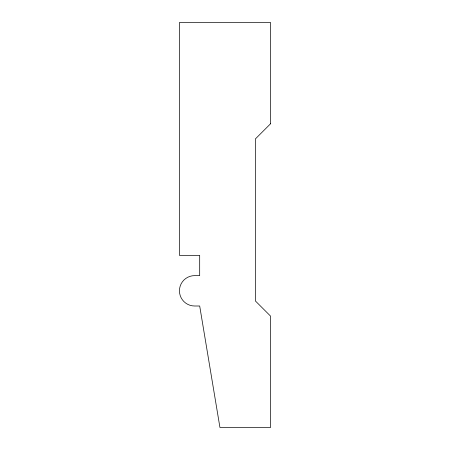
<?xml version="1.0" encoding="UTF-8"?>
<svg xmlns="http://www.w3.org/2000/svg" width="450" height="450" viewBox="0 0 450 450"><rect width="100%" height="100%" fill="white"/><g stroke="black" fill="none" stroke-linecap="round" stroke-linejoin="round"><path stroke-width="0.67" d="M270.562 123.75L255.375 138.938L255.375 300.938L270.562 316.125L270.562 427.5L219.938 427.5L199.688 306L194.625 306A15.188 15.188 0 0 1 179.438 290.812A15.188 15.188 0 0 1 194.625 275.625L199.688 275.625L199.688 255.375L179.438 255.375L179.438 22.5L270.562 22.5L270.562 123.75"/></g></svg>
